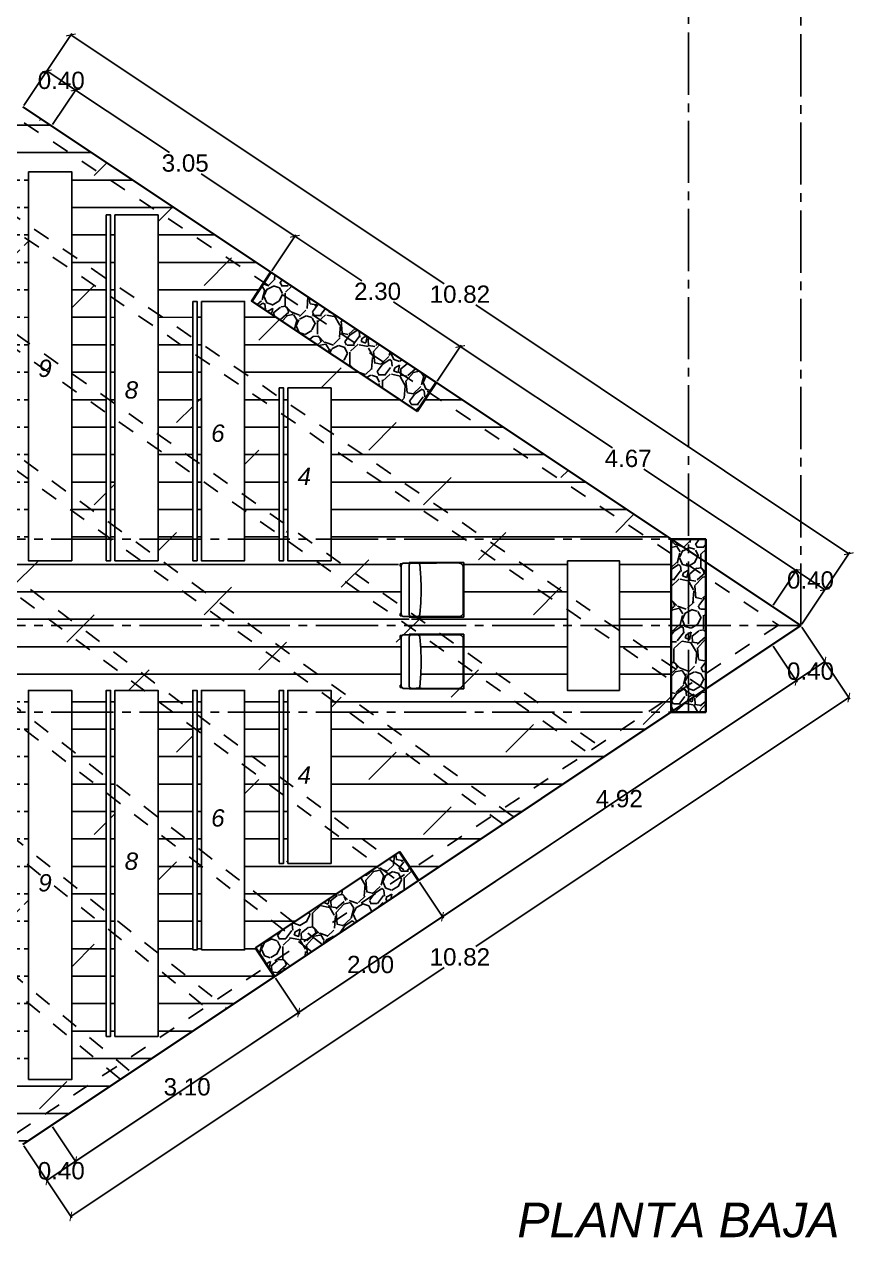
# Model space of a CAD drawing. Header units: millimetres. Extents: x 525387 to 527545, y 2235066 to 2235448.
# Drawn here: x 525728.57 to 525738.16, y 2235115.22 to 2235129.26 of the extents above; entities that cross this region are included whole.
import ezdxf

# ---------------------------------------------------------------- set-up
doc = ezdxf.new("R2010")
doc.units = ezdxf.units.MM
doc.linetypes.add('ACAD_ISO04W100', pattern=[30, 24, -3, 0, -3])
doc.linetypes.add('JIS_02_1.0', pattern=[2, 1, -1])
for name, color, linetype in [('auxiliar', 6, 'Continuous'), ('COTAS', 2, 'Continuous'), ('EJES', 1, 'Continuous'), ('muebles', 2, 'Continuous'), ('pie de plano', 7, 'Continuous'), ('PISOS', 7, 'Continuous')]:
    doc.layers.add(name, color=color, linetype=linetype)
doc.layers.add('muro', color=5, linetype='Continuous', lineweight=35)
doc.styles.add('ARIAL', font='ariali.ttf')
doc.styles.get("Standard").update_dxf_attribs({"font": 'arial.ttf'})
doc.dimstyles.new('ISO-25', dxfattribs={"dimtxt": 0.04, "dimasz": 0.02, "dimexe": 0.02, "dimexo": 0.02, "dimgap": 0.02, "dimtad": 0, "dimtih": 1, "dimtoh": 1, "dimzin": 1, "dimdsep": 46, "dimtxsty": 'Standard', "dimcen": 0.02, "dimazin": 0, "dimtfac": 1, "dimtmove": 0, "dimatfit": 3, "dimfxl": 1, "dimarcsym": 0})
pattern_1 = [(275.5327875, (374.848963, -106.241147), (0.627357439933, -6.0848749077168), [0.068344288, -6.76609672791]), (232.489741, (374.855552, -106.309173), (3.74217211171566, 4.83894904770595), [0.117280944, -11.6108097787]), (180.0304471, (374.78414, -106.402206), (7.55191396506246, -0.027193092701), [0.082696304, -8.18694455882]), (314.793689, (374.744007, -106.63409), (-7.15006420507568, 7.2360379948762), [0.106800904, -10.57328748515]), (340.35365418, (374.819254, -106.70988), (-6.2112252961209, 2.2435454799991), [0.10472674, -10.36796154907]), (44.793689, (374.917884, -106.74509), (-7.2360379948762, -7.15006420507568), [0.106800904, -10.57328748515]), (85.21424047, (374.993675, -106.669844), (-0.71333122817366, -8.30122729232891), [0.141238732, -13.98262306285]), (119.77532837, (375.005459, -106.529097), (-5.84096313304669, 10.17011610938574), [0.133343904, -13.20105132038]), (168.94956562, (374.93924, -106.413358), (-7.61508915936497, 1.46264455522276), [0.1071626, -10.60910913974]), (222.7563583, (374.834064, -106.392817), (4.1484163959916, 3.7781542326201), [0.122342656, -5.99478739]), (269.9174378, (374.744235, -106.475874), (0.00439450178039, -8.26963969519556), [0.158215584, -15.66335450244]), (186.33407483, (375.08739, -106.26661), (-4.6494234474248, -0.5641822458481), [0.054000908, -5.34611316487]), (218.9892344, (375.03372, -106.272567), (5.2092111913373, 4.184398494892), [0.102736396, -10.17092779941]), (272.52, (374.95387, -106.3372), (0.37465666362, -0.343069066526), [0.071841868, -0.64657862169]), (250.71859051, (374.88489, -106.322264), (0.9660320055696, 2.5594214510715), [0.038688264, -3.83012447378]), (339.32140949, (374.87212, -106.35878), (-1.467039057425, 0.654550535856), [0.054713124, -2.680950598]), (78.48375653, (374.92331, -106.3781), (0.279893872407, 1.8101081238946), [0.088863932, -2.87325963058]), (209.08505118, (374.94105, -106.29103), (1.060794796648, 0.406244260766), [0.064257428, -1.54217962337]), (63.909540334, (374.673138, -106.576083), (2.30672067440093, 4.77577383575602), [0.0900176, -8.91176533451]), (117.86617594, (374.712727, -106.495238), (2.7489470335214, -5.27238638634466), [0.075519788, -7.47644313564]), (340.71859051, (374.866116, -106.222415), (-2.5594214510734, 0.9660320055703), [0.07737602, -3.79143671778]), (31.13045967, (374.939152, -106.247965), (-4.55466065591842, -2.71735943692163), [0.0900176, -8.91176533451]), (26.96395478, (374.905425, -106.788786), (-2.4646586598633, -1.1871451850388), [0.08680704, -4.25354686262]), (342.2951406, (374.982795, -106.749425), (-5.8365686334529, 1.90047641053246), [0.072734424, -7.20071867614]), (114.32140949, (375.244203, -106.56174), (-1.1871451851936, 2.4646586597888), [0.07737602, -3.79143671778]), (64.87402464, (375.212336, -106.491228), (-2.96127120995616, -6.24281289332642), [0.085156548, -8.43047519604]), (116.96395478, (375.0761, -106.74532), (1.1871451850216, -2.4646586598716), [0.04340352, -4.29695038262]), (148.829932474, (375.22362, -106.58422), (-1.8416957209974, 0.997619602484), [0.02590292, -2.5643989929]), (213.483756532, (375.20146, -106.57081), (1.403863863194, 0.780900924328), [0.10472674, -1.98981091781]), (233.52900596, (375.11411, -106.628587), (3.0560340014226, 4.0896357028647), [0.0970534, -9.60827297267]), (351.21006753, (374.95703, -106.40898), (-1.092382393783, 0.311481469357), [0.073264776, -1.75835527194]), (40.67722659, (375.02943, -106.420175), (6.58148745787151, 5.68302514879875), [0.127911352, -12.66320181301]), (108.4653959, (375.126437, -106.336803), (1.2503203791624, -3.9001101201699), [0.052301648, -5.17787846362]), (137.52, (375.10987, -106.2872), (-0.71772573014, -0.03158759709), [0.03048, -0.47752]), (167.77643716, (375.096008, -106.62579), (3.9948729113644, -0.90285681148575), [0.070573392, -6.98678815464]), (95.5327875, (375.027034, -106.610846), (-0.6273574399117, 6.08487490771884), [0.136688576, -6.69775243991]), (47.52, (375.01386, -106.4748), (-0.03158759709, 0.71772573014), [0.13208, -0.37592]), (12.8248465, (375.103053, -106.377383), (6.05328730985253, 1.3450831737769), [0.080321912, -7.95186334483]), (301.5746041, (375.18137, -106.359554), (1.155557587977, -1.7469329296997), [0.073965816, -3.62433000775]), (255.16597536, (375.2201, -106.42257), (-2.7717456285411, -10.5491672738024), [0.12042902, -11.92249288459]), (222.94607874, (375.189268, -106.538986), (-4.83455452844896, -4.5274675605078), [0.127405892, -12.61316929125])]

# ---------------------------------------------------------------- blocks, each defined once
blk = doc.blocks.new('sillon')
at = {"layer": 'muebles'}
for p, q in [((527503.126, 2235440.61), (527503.126, 2235441.24)), ((527503.131, 2235440.61), (527503.126, 2235440.61)), ((527503.131, 2235440.547), (527503.131, 2235440.61)), ((527503.756, 2235440.61), (527503.751, 2235440.61)), ((527503.751, 2235440.61), (527503.751, 2235440.547)), ((527503.131, 2235440.546), (527503.131, 2235440.547)), ((527503.131, 2235440.541), (527503.131, 2235440.546)), ((527503.141, 2235440.525), (527503.131, 2235440.541)), ((527503.141, 2235440.505), (527503.141, 2235440.525)), ((527503.166, 2235440.505), (527503.141, 2235440.505)), ((527503.715, 2235440.517), (527503.166, 2235440.517)), ((527503.166, 2235440.517), (527503.166, 2235440.505)), ((527503.715, 2235440.505), (527503.715, 2235440.517)), ((527503.741, 2235440.505), (527503.715, 2235440.505)), ((527503.75, 2235440.541), (527503.741, 2235440.525)), ((527503.741, 2235440.525), (527503.741, 2235440.505)), ((527503.751, 2235440.546), (527503.75, 2235440.541)), ((527503.751, 2235440.547), (527503.751, 2235440.546))]:
    blk.add_line(p, q, dxfattribs=at)
for points in [[(527503.176, 2235441.235), (527503.176, 2235441.24), (527503.126, 2235441.24), (527503.126, 2235440.61), (527503.131, 2235440.61)], [(527503.706, 2235441.235), (527503.706, 2235441.24), (527503.176, 2235441.24), (527503.176, 2235441.235)], [(527503.751, 2235440.61), (527503.756, 2235440.61), (527503.756, 2235441.24), (527503.706, 2235441.24), (527503.706, 2235441.235)], [(527503.141, 2235440.525), (527503.141, 2235440.505), (527503.166, 2235440.505), (527503.166, 2235440.517)], [(527503.715, 2235440.517), (527503.715, 2235440.505), (527503.741, 2235440.505), (527503.741, 2235440.525)]]:
    blk.add_lwpolyline(points, dxfattribs=at)
for points, knots in [([(527503.751, 2235440.665), (527503.751, 2235440.666), (527503.751, 2235441.185), (527503.751, 2235441.186), (527503.751, 2235441.189), (527503.75, 2235441.192), (527503.75, 2235441.195), (527503.748, 2235441.204), (527503.743, 2235441.213), (527503.737, 2235441.219), (527503.73, 2235441.226), (527503.721, 2235441.231), (527503.712, 2235441.234), (527503.709, 2235441.234), (527503.706, 2235441.235), (527503.703, 2235441.235), (527503.702, 2235441.235), (527503.183, 2235441.235), (527503.181, 2235441.235), (527503.167, 2235441.235), (527503.154, 2235441.229), (527503.144, 2235441.219), (527503.138, 2235441.213), (527503.134, 2235441.204), (527503.132, 2235441.195), (527503.131, 2235441.192), (527503.131, 2235441.189), (527503.131, 2235441.186), (527503.129, 2235441.185), (527503.132, 2235440.667), (527503.131, 2235440.665)], [0, 0, 0, 0, 1, 1, 1, 2, 2, 2, 3, 3, 3, 4, 4, 4, 5, 5, 5, 6, 6, 6, 7, 7, 7, 8, 8, 8, 9, 9, 9, 10, 10, 10, 10]), ([(527503.751, 2235440.702), (527503.751, 2235440.707), (527503.749, 2235440.713), (527503.746, 2235440.717), (527503.744, 2235440.722), (527503.74, 2235440.726), (527503.735, 2235440.728), (527503.732, 2235440.73), (527503.728, 2235440.731), (527503.724, 2235440.732), (527503.606, 2235440.744), (527503.484, 2235440.749), (527503.366, 2235440.746), (527503.335, 2235440.745), (527503.293, 2235440.743), (527503.262, 2235440.741), (527503.231, 2235440.739), (527503.188, 2235440.735), (527503.157, 2235440.732), (527503.156, 2235440.732), (527503.154, 2235440.731), (527503.153, 2235440.731), (527503.147, 2235440.729), (527503.142, 2235440.726), (527503.138, 2235440.722), (527503.135, 2235440.718), (527503.132, 2235440.713), (527503.131, 2235440.708), (527503.131, 2235440.706), (527503.131, 2235440.704), (527503.131, 2235440.702), (527503.131, 2235440.702), (527503.131, 2235440.702), (527503.131, 2235440.702), (527503.131, 2235440.702), (527503.131, 2235440.637), (527503.131, 2235440.637), (527503.131, 2235440.636), (527503.131, 2235440.636), (527503.131, 2235440.635), (527503.131, 2235440.632), (527503.132, 2235440.629), (527503.133, 2235440.626), (527503.136, 2235440.619), (527503.141, 2235440.613), (527503.148, 2235440.61), (527503.15, 2235440.609), (527503.153, 2235440.608), (527503.156, 2235440.607), (527503.157, 2235440.607), (527503.158, 2235440.607), (527503.16, 2235440.607), (527503.161, 2235440.607), (527503.72, 2235440.607), (527503.721, 2235440.607), (527503.724, 2235440.607), (527503.726, 2235440.607), (527503.728, 2235440.608), (527503.738, 2235440.61), (527503.746, 2235440.617), (527503.749, 2235440.627), (527503.75, 2235440.629), (527503.75, 2235440.632), (527503.751, 2235440.635), (527503.751, 2235440.635), (527503.751, 2235440.636), (527503.751, 2235440.637), (527503.751, 2235440.637), (527503.751, 2235440.702), (527503.751, 2235440.702), (527503.751, 2235440.702), (527503.751, 2235440.702), (527503.751, 2235440.702)], [0, 0, 0, 0, 1, 1, 1, 2, 2, 2, 3, 3, 3, 4, 4, 4, 5, 5, 5, 6, 6, 6, 7, 7, 7, 8, 8, 8, 9, 9, 9, 10, 10, 10, 11, 11, 11, 12, 12, 12, 13, 13, 13, 14, 14, 14, 15, 15, 15, 16, 16, 16, 17, 17, 17, 18, 18, 18, 19, 19, 19, 20, 20, 20, 21, 21, 21, 22, 22, 22, 23, 23, 23, 24, 24, 24, 24]), ([(527503.131, 2235440.637), (527503.131, 2235440.636), (527503.131, 2235440.547), (527503.131, 2235440.547), (527503.131, 2235440.546), (527503.131, 2235440.546), (527503.131, 2235440.545), (527503.131, 2235440.544), (527503.131, 2235440.542), (527503.131, 2235440.541), (527503.133, 2235440.535), (527503.136, 2235440.529), (527503.141, 2235440.525), (527503.146, 2235440.52), (527503.153, 2235440.517), (527503.161, 2235440.517), (527503.161, 2235440.517), (527503.721, 2235440.517), (527503.721, 2235440.517), (527503.722, 2235440.517), (527503.723, 2235440.518), (527503.724, 2235440.518), (527503.726, 2235440.518), (527503.728, 2235440.518), (527503.73, 2235440.519), (527503.734, 2235440.52), (527503.737, 2235440.522), (527503.74, 2235440.525), (527503.745, 2235440.529), (527503.748, 2235440.534), (527503.75, 2235440.54), (527503.75, 2235440.542), (527503.75, 2235440.543), (527503.751, 2235440.545), (527503.751, 2235440.546), (527503.751, 2235440.546), (527503.751, 2235440.547), (527503.751, 2235440.547), (527503.751, 2235440.636), (527503.751, 2235440.637)], [0, 0, 0, 0, 1, 1, 1, 2, 2, 2, 3, 3, 3, 4, 4, 4, 5, 5, 5, 6, 6, 6, 7, 7, 7, 8, 8, 8, 9, 9, 9, 10, 10, 10, 11, 11, 11, 12, 12, 12, 13, 13, 13, 13])]:
    blk.add_open_spline(points, degree=3, knots=knots, dxfattribs=at)
blk = doc.blocks.new('_ArchTick')
at = {"color": 0, "linetype": 'ByBlock', "lineweight": 0, "const_width": 0.15}
blk.add_lwpolyline([(-0.5, -0.5), (0.5, 0.5)], dxfattribs=at)
blk = doc.blocks.new('*D296')
at = {"layer": 'COTAS', "color": 0, "linetype": 'Continuous', "lineweight": -2, "transparency": 16777216}
for p, q in [((525731.474, 2235118.225), (525731.752, 2235117.809)), ((525731.741, 2235117.826), (525730.634, 2235117.088)), ((525729.161, 2235116.107), (525730.268, 2235116.844)), ((525728.895, 2235116.506), (525729.172, 2235116.09))]:
    blk.add_line(p, q, dxfattribs=at)
at = {"layer": 'Defpoints', "color": 0, "linetype": 'Continuous', "transparency": 16777216}
for p in [(525731.463, 2235118.242), (525731.741, 2235117.826), (525728.884, 2235116.523)]:
    blk.add_point(p, dxfattribs=at)
at = {"layer": 'COTAS', "color": 0, "linetype": 'Continuous', "lineweight": -2, "transparency": 16777216, "xscale": 0.08, "yscale": 0.08, "zscale": 0.08}
for p, rotation in [((525731.741, 2235117.826), 33.69006752597979), ((525729.161, 2235116.107), 213.6900675259798)]:
    blk.add_blockref('_ArchTick', p, dxfattribs=dict(at, rotation=rotation))
at = {"layer": 'COTAS', "color": 0, "linetype": 'Continuous', "lineweight": -3, "transparency": 16777216, "insert": (525730.451, 2235116.966), "char_height": 0.2, "attachment_point": 5}
blk.add_mtext('3.10', dxfattribs=at)
blk = doc.blocks.new('*D297')
at = {"layer": 'COTAS', "color": 0, "linetype": 'Continuous', "lineweight": -2, "transparency": 16777216}
for p, q in [((525733.139, 2235119.335), (525733.416, 2235118.919)), ((525733.405, 2235118.935), (525732.756, 2235118.503)), ((525731.474, 2235118.225), (525731.752, 2235117.809)), ((525731.741, 2235117.826), (525732.39, 2235118.259))]:
    blk.add_line(p, q, dxfattribs=at)
at = {"layer": 'Defpoints', "color": 0, "linetype": 'Continuous', "transparency": 16777216}
for p in [(525733.127, 2235119.352), (525733.405, 2235118.935), (525731.463, 2235118.242)]:
    blk.add_point(p, dxfattribs=at)
at = {"layer": 'COTAS', "color": 0, "linetype": 'Continuous', "lineweight": -2, "transparency": 16777216, "xscale": 0.08, "yscale": 0.08, "zscale": 0.08}
for p, rotation in [((525733.405, 2235118.935), 33.69006752597979), ((525731.741, 2235117.826), 213.6900675259798)]:
    blk.add_blockref('_ArchTick', p, dxfattribs=dict(at, rotation=rotation))
at = {"layer": 'COTAS', "color": 0, "linetype": 'Continuous', "lineweight": -3, "transparency": 16777216, "insert": (525732.573, 2235118.381), "char_height": 0.2, "attachment_point": 5}
blk.add_mtext('2.00', dxfattribs=at)
blk = doc.blocks.new('*D298')
at = {"layer": 'COTAS', "color": 0, "linetype": 'Continuous', "lineweight": -2, "transparency": 16777216}
for p, q in [((525737.229, 2235122.062), (525737.507, 2235121.646)), ((525737.496, 2235121.663), (525735.633, 2235120.421)), ((525733.405, 2235118.935), (525735.267, 2235120.177)), ((525733.139, 2235119.335), (525733.416, 2235118.919))]:
    blk.add_line(p, q, dxfattribs=at)
at = {"layer": 'Defpoints', "color": 0, "linetype": 'Continuous', "transparency": 16777216}
for p in [(525737.218, 2235122.079), (525737.496, 2235121.663), (525733.127, 2235119.352)]:
    blk.add_point(p, dxfattribs=at)
at = {"layer": 'COTAS', "color": 0, "linetype": 'Continuous', "lineweight": -2, "transparency": 16777216, "xscale": 0.08, "yscale": 0.08, "zscale": 0.08}
for p, rotation in [((525737.496, 2235121.663), 33.69006752823736), ((525733.405, 2235118.935), 213.6900675282373)]:
    blk.add_blockref('_ArchTick', p, dxfattribs=dict(at, rotation=rotation))
at = {"layer": 'COTAS', "color": 0, "linetype": 'Continuous', "lineweight": -3, "transparency": 16777216, "insert": (525735.45, 2235120.299), "char_height": 0.2, "attachment_point": 5}
blk.add_mtext('4.92', dxfattribs=at)
blk = doc.blocks.new('*D299')
at = {"layer": 'COTAS', "color": 0, "linetype": 'Continuous', "lineweight": -2, "transparency": 16777216}
for p, q in [((525737.84, 2235121.868), (525738.117, 2235121.452)), ((525738.106, 2235121.469), (525733.789, 2235118.591)), ((525729.106, 2235115.469), (525733.423, 2235118.346)), ((525728.84, 2235115.868), (525729.117, 2235115.452))]:
    blk.add_line(p, q, dxfattribs=at)
at = {"layer": 'Defpoints', "color": 0, "linetype": 'Continuous', "transparency": 16777216}
for p in [(525737.829, 2235121.885), (525738.106, 2235121.469), (525728.829, 2235115.885)]:
    blk.add_point(p, dxfattribs=at)
at = {"layer": 'COTAS', "color": 0, "linetype": 'Continuous', "lineweight": -2, "transparency": 16777216, "xscale": 0.08, "yscale": 0.08, "zscale": 0.08}
for p, rotation in [((525738.106, 2235121.469), 33.69006752324334), ((525729.106, 2235115.469), 213.6900675232434)]:
    blk.add_blockref('_ArchTick', p, dxfattribs=dict(at, rotation=rotation))
at = {"layer": 'COTAS', "color": 0, "linetype": 'Continuous', "lineweight": -3, "transparency": 16777216, "insert": (525733.606, 2235118.469), "char_height": 0.2, "attachment_point": 5}
blk.add_mtext('10.82', dxfattribs=at)
blk = doc.blocks.new('*D300')
at = {"layer": 'COTAS', "color": 0, "linetype": 'Continuous', "lineweight": -2, "transparency": 16777216}
for p, q in [((525737.562, 2235122.284), (525737.84, 2235121.868)), ((525737.229, 2235122.062), (525737.507, 2235121.646)), ((525737.496, 2235121.663), (525737.829, 2235121.885))]:
    blk.add_line(p, q, dxfattribs=at)
at = {"layer": 'Defpoints', "color": 0, "linetype": 'Continuous', "transparency": 16777216}
for p in [(525737.551, 2235122.301), (525737.218, 2235122.079), (525737.829, 2235121.885)]:
    blk.add_point(p, dxfattribs=at)
at = {"layer": 'COTAS', "color": 0, "linetype": 'Continuous', "lineweight": -2, "transparency": 16777216, "xscale": 0.08, "yscale": 0.08, "zscale": 0.08}
for p, rotation in [((525737.829, 2235121.885), 33.69006749823047), ((525737.496, 2235121.663), 213.6900674982304)]:
    blk.add_blockref('_ArchTick', p, dxfattribs=dict(at, rotation=rotation))
at = {"layer": 'COTAS', "color": 0, "linetype": 'Continuous', "lineweight": -3, "transparency": 16777216, "insert": (525737.662, 2235121.774), "char_height": 0.2, "attachment_point": 5}
blk.add_mtext('0.40', dxfattribs=at)
blk = doc.blocks.new('*D301')
at = {"layer": 'COTAS', "color": 0, "linetype": 'Continuous', "lineweight": -2, "transparency": 16777216}
for p, q in [((525728.895, 2235116.506), (525729.172, 2235116.09)), ((525728.562, 2235116.284), (525728.84, 2235115.868)), ((525729.161, 2235116.107), (525728.829, 2235115.885))]:
    blk.add_line(p, q, dxfattribs=at)
at = {"layer": 'Defpoints', "color": 0, "linetype": 'Continuous', "transparency": 16777216}
for p in [(525728.884, 2235116.523), (525728.551, 2235116.301), (525728.829, 2235115.885)]:
    blk.add_point(p, dxfattribs=at)
at = {"layer": 'COTAS', "color": 0, "linetype": 'Continuous', "lineweight": -2, "transparency": 16777216, "xscale": 0.08, "yscale": 0.08, "zscale": 0.08}
for p, rotation in [((525729.161, 2235116.107), 33.69006751672998), ((525728.829, 2235115.885), 213.69006751673)]:
    blk.add_blockref('_ArchTick', p, dxfattribs=dict(at, rotation=rotation))
at = {"layer": 'COTAS', "color": 0, "linetype": 'Continuous', "lineweight": -3, "transparency": 16777216, "insert": (525728.995, 2235115.996), "char_height": 0.2, "attachment_point": 5}
blk.add_mtext('0.40', dxfattribs=at)
blk = doc.blocks.new('*D305')
at = {"layer": 'COTAS', "color": 0, "linetype": 'Continuous', "lineweight": -2, "transparency": 16777216}
for p, q in [((525737.229, 2235122.539), (525737.507, 2235122.955)), ((525737.496, 2235122.939), (525737.829, 2235122.717)), ((525737.562, 2235122.317), (525737.84, 2235122.733))]:
    blk.add_line(p, q, dxfattribs=at)
at = {"layer": 'Defpoints', "color": 0, "linetype": 'Continuous', "transparency": 16777216}
for p in [(525737.829, 2235122.717), (525737.218, 2235122.523), (525737.551, 2235122.301)]:
    blk.add_point(p, dxfattribs=at)
at = {"layer": 'COTAS', "color": 0, "linetype": 'Continuous', "lineweight": -2, "transparency": 16777216, "xscale": 0.08, "yscale": 0.08, "zscale": 0.08}
for p, rotation in [((525737.496, 2235122.939), 146.3099324925198), ((525737.829, 2235122.717), 326.3099324925197)]:
    blk.add_blockref('_ArchTick', p, dxfattribs=dict(at, rotation=rotation))
at = {"layer": 'COTAS', "color": 0, "linetype": 'Continuous', "lineweight": -3, "transparency": 16777216, "insert": (525737.662, 2235122.828), "char_height": 0.2, "attachment_point": 5}
blk.add_mtext('0.40', dxfattribs=at)
blk = doc.blocks.new('*D306')
at = {"layer": 'COTAS', "color": 0, "linetype": 'Continuous', "lineweight": -2, "transparency": 16777216}
for p, q in [((525733.344, 2235125.129), (525733.622, 2235125.545)), ((525733.611, 2235125.529), (525735.37, 2235124.356)), ((525737.496, 2235122.939), (525735.736, 2235124.111)), ((525737.229, 2235122.539), (525737.507, 2235122.955))]:
    blk.add_line(p, q, dxfattribs=at)
at = {"layer": 'Defpoints', "color": 0, "linetype": 'Continuous', "transparency": 16777216}
for p in [(525733.611, 2235125.529), (525733.333, 2235125.113), (525737.218, 2235122.523)]:
    blk.add_point(p, dxfattribs=at)
at = {"layer": 'COTAS', "color": 0, "linetype": 'Continuous', "lineweight": -2, "transparency": 16777216, "xscale": 0.08, "yscale": 0.08, "zscale": 0.08}
for p, rotation in [((525733.611, 2235125.529), 146.3099324779824), ((525737.496, 2235122.939), 326.3099324779824)]:
    blk.add_blockref('_ArchTick', p, dxfattribs=dict(at, rotation=rotation))
at = {"layer": 'COTAS', "color": 0, "linetype": 'Continuous', "lineweight": -3, "transparency": 16777216, "insert": (525735.553, 2235124.234), "char_height": 0.2, "attachment_point": 5}
blk.add_mtext('4.67', dxfattribs=at)
blk = doc.blocks.new('*D307')
at = {"layer": 'COTAS', "color": 0, "linetype": 'Continuous', "lineweight": -2, "transparency": 16777216}
for p, q in [((525731.431, 2235126.405), (525731.708, 2235126.821)), ((525731.697, 2235126.804), (525732.471, 2235126.289)), ((525733.611, 2235125.529), (525732.837, 2235126.044)), ((525733.344, 2235125.129), (525733.622, 2235125.545))]:
    blk.add_line(p, q, dxfattribs=at)
at = {"layer": 'Defpoints', "color": 0, "linetype": 'Continuous', "transparency": 16777216}
for p in [(525731.697, 2235126.804), (525731.42, 2235126.388), (525733.333, 2235125.113)]:
    blk.add_point(p, dxfattribs=at)
at = {"layer": 'COTAS', "color": 0, "linetype": 'Continuous', "lineweight": -2, "transparency": 16777216, "xscale": 0.08, "yscale": 0.08, "zscale": 0.08}
for p, rotation in [((525731.697, 2235126.804), 146.3099324901068), ((525733.611, 2235125.529), 326.3099324901067)]:
    blk.add_blockref('_ArchTick', p, dxfattribs=dict(at, rotation=rotation))
at = {"layer": 'COTAS', "color": 0, "linetype": 'Continuous', "lineweight": -3, "transparency": 16777216, "insert": (525732.654, 2235126.166), "char_height": 0.2, "attachment_point": 5}
blk.add_mtext('2.30', dxfattribs=at)
blk = doc.blocks.new('*D308')
at = {"layer": 'COTAS', "color": 0, "linetype": 'Continuous', "lineweight": -2, "transparency": 16777216}
for p, q in [((525728.895, 2235128.095), (525729.172, 2235128.511)), ((525729.161, 2235128.495), (525730.246, 2235127.772)), ((525731.697, 2235126.804), (525730.612, 2235127.527)), ((525731.431, 2235126.405), (525731.708, 2235126.821))]:
    blk.add_line(p, q, dxfattribs=at)
at = {"layer": 'Defpoints', "color": 0, "linetype": 'Continuous', "transparency": 16777216}
for p in [(525729.161, 2235128.495), (525728.884, 2235128.079), (525731.42, 2235126.388)]:
    blk.add_point(p, dxfattribs=at)
at = {"layer": 'COTAS', "color": 0, "linetype": 'Continuous', "lineweight": -2, "transparency": 16777216, "xscale": 0.08, "yscale": 0.08, "zscale": 0.08}
for p, rotation in [((525729.161, 2235128.495), 146.3099324728061), ((525731.697, 2235126.804), 326.3099324728062)]:
    blk.add_blockref('_ArchTick', p, dxfattribs=dict(at, rotation=rotation))
at = {"layer": 'COTAS', "color": 0, "linetype": 'Continuous', "lineweight": -3, "transparency": 16777216, "insert": (525730.429, 2235127.65), "char_height": 0.2, "attachment_point": 5}
blk.add_mtext('3.05', dxfattribs=at)
blk = doc.blocks.new('*D309')
at = {"layer": 'COTAS', "color": 0, "linetype": 'Continuous', "lineweight": -2, "transparency": 16777216}
for p, q in [((525728.562, 2235128.317), (525728.84, 2235128.733)), ((525728.829, 2235128.717), (525729.161, 2235128.495)), ((525728.895, 2235128.095), (525729.172, 2235128.511))]:
    blk.add_line(p, q, dxfattribs=at)
at = {"layer": 'Defpoints', "color": 0, "linetype": 'Continuous', "transparency": 16777216}
for p in [(525729.161, 2235128.495), (525728.551, 2235128.301), (525728.884, 2235128.079)]:
    blk.add_point(p, dxfattribs=at)
at = {"layer": 'COTAS', "color": 0, "linetype": 'Continuous', "lineweight": -2, "transparency": 16777216, "xscale": 0.08, "yscale": 0.08, "zscale": 0.08}
for p, rotation in [((525728.829, 2235128.717), 146.30993248327), ((525729.161, 2235128.495), 326.30993248327)]:
    blk.add_blockref('_ArchTick', p, dxfattribs=dict(at, rotation=rotation))
at = {"layer": 'COTAS', "color": 0, "linetype": 'Continuous', "lineweight": -3, "transparency": 16777216, "insert": (525728.995, 2235128.606), "char_height": 0.2, "attachment_point": 5}
blk.add_mtext('0.40', dxfattribs=at)
blk = doc.blocks.new('*D310')
at = {"layer": 'COTAS', "color": 0, "linetype": 'Continuous', "lineweight": -2, "transparency": 16777216}
for p, q in [((525728.84, 2235128.733), (525729.117, 2235129.149)), ((525729.106, 2235129.133), (525733.423, 2235126.255)), ((525738.106, 2235123.133), (525733.789, 2235126.011)), ((525737.84, 2235122.733), (525738.117, 2235123.149))]:
    blk.add_line(p, q, dxfattribs=at)
at = {"layer": 'Defpoints', "color": 0, "linetype": 'Continuous', "transparency": 16777216}
for p in [(525728.829, 2235128.717), (525738.106, 2235123.133), (525737.829, 2235122.717)]:
    blk.add_point(p, dxfattribs=at)
at = {"layer": 'COTAS', "color": 0, "linetype": 'Continuous', "lineweight": -2, "transparency": 16777216, "xscale": 0.08, "yscale": 0.08, "zscale": 0.08}
for p, rotation in [((525729.106, 2235129.133), 146.3099325102782), ((525738.106, 2235123.133), 326.3099325102782)]:
    blk.add_blockref('_ArchTick', p, dxfattribs=dict(at, rotation=rotation))
at = {"layer": 'COTAS', "color": 0, "linetype": 'Continuous', "lineweight": -3, "transparency": 16777216, "insert": (525733.606, 2235126.133), "char_height": 0.2, "attachment_point": 5}
blk.add_mtext('10.82', dxfattribs=at)

msp = doc.modelspace()

# ---------------------------------------------------------------- hatches: boundary and pattern name
at = {"layer": 'muro', "linetype": 'Continuous', "lineweight": -3}
h = msp.add_hatch(dxfattribs=at)
h.set_pattern_fill('GRAVEL', color=41, scale=0.02, angle=47.52)
h.set_pattern_definition(pattern_1)
h.paths.add_polyline_path([(525731.42, 2235126.388), (525733.333, 2235125.113), (525733.112, 2235124.78), (525731.198, 2235126.055)])
h = msp.add_hatch(dxfattribs=at)
h.set_pattern_fill('GRAVEL', color=41, scale=0.02, angle=47.52)
h.set_pattern_definition(pattern_1)
h.paths.add_polyline_path([(525736.051, 2235123.301), (525736.451, 2235123.301), (525736.451, 2235121.301), (525736.051, 2235121.301)])
h = msp.add_hatch(dxfattribs=at)
h.set_pattern_fill('GRAVEL', color=41, scale=0.02, angle=47.52)
h.set_pattern_definition(pattern_1)
h.paths.add_polyline_path([(525731.241, 2235118.575), (525732.906, 2235119.684), (525733.127, 2235119.352), (525731.463, 2235118.242)])
at = {"layer": 'PISOS', "linetype": 'Continuous'}
h = msp.add_hatch(dxfattribs=at)
h.set_pattern_fill('DOLMIT', color=30, scale=0.05)
h.set_pattern_definition([(0, (5.62637, -2.3786), (0, 0.3175), []), (45, (5.6264, -2.3786), (-0.63499956718, 0.63499956718), [0.44901280605, -0.8980256121])])
h.paths.add_polyline_path([(525732.906, 2235119.684), (525733.127, 2235119.352), (525736.051, 2235121.301), (525736.051, 2235123.301), (525733.333, 2235125.113), (525733.112, 2235124.78), (525731.198, 2235126.055), (525731.42, 2235126.388), (525728.551, 2235128.301), (525725.646, 2235125.811), (525725.907, 2235125.507), (525724.388, 2235124.206), (525724.128, 2235124.509), (525723.566, 2235124.028), (525723.566, 2235123.051), (525723.516, 2235123.051), (525723.516, 2235123.985), (525721.551, 2235122.301), (525723.516, 2235120.616), (525723.516, 2235121.551), (525723.566, 2235121.551), (525723.566, 2235120.573), (525724.209, 2235120.023), (525724.469, 2235120.327), (525726.215, 2235118.83), (525725.955, 2235118.526), (525728.551, 2235116.301), (525731.463, 2235118.242), (525731.241, 2235118.575)])
h.paths.add_polyline_path([(525730.516, 2235121.551), (525730.566, 2235121.551), (525730.566, 2235118.551), (525730.516, 2235118.551)], flags=16)
h.paths.add_polyline_path([(525730.616, 2235121.551), (525731.116, 2235121.551), (525731.116, 2235118.551), (525730.616, 2235118.551)], flags=16)
h.paths.add_polyline_path([(525730.116, 2235121.551), (525730.116, 2235117.551), (525729.616, 2235117.551), (525729.616, 2235121.551)], flags=16)
h.paths.add_polyline_path([(525730.516, 2235123.051), (525730.516, 2235126.051), (525730.566, 2235126.051), (525730.566, 2235123.051)], flags=16)
h.paths.add_polyline_path([(525730.616, 2235123.051), (525730.616, 2235126.051), (525731.116, 2235126.051), (525731.116, 2235123.051)], flags=16)
h.paths.add_polyline_path([(525730.116, 2235123.051), (525729.616, 2235123.051), (525729.616, 2235127.051), (525730.116, 2235127.051)], flags=16)
h.paths.add_polyline_path([(525729.566, 2235121.551), (525729.566, 2235117.551), (525729.516, 2235117.551), (525729.516, 2235121.551)], flags=16)
h.paths.add_polyline_path([(525731.516, 2235121.551), (525731.566, 2235121.551), (525731.566, 2235119.551), (525731.516, 2235119.551)], flags=16)
h.paths.add_polyline_path([(525729.566, 2235123.051), (525729.516, 2235123.051), (525729.516, 2235127.051), (525729.566, 2235127.051)], flags=16)
h.paths.add_polyline_path([(525731.616, 2235121.551), (525732.116, 2235121.551), (525732.116, 2235119.551), (525731.616, 2235119.551)], flags=16)
h.paths.add_polyline_path([(525731.516, 2235123.051), (525731.516, 2235125.051), (525731.566, 2235125.051), (525731.566, 2235123.051)], flags=16)
h.paths.add_polyline_path([(525731.616, 2235123.051), (525731.616, 2235125.051), (525732.116, 2235125.051), (525732.116, 2235123.051)], flags=16)
h.paths.add_polyline_path([(525729.116, 2235121.551), (525729.116, 2235117.051), (525728.616, 2235117.051), (525728.616, 2235121.551)], flags=16)
h.paths.add_polyline_path([(525729.116, 2235123.051), (525728.616, 2235123.051), (525728.616, 2235127.551), (525729.116, 2235127.551)], flags=16)
h.paths.add_polyline_path([(525728.566, 2235121.551), (525728.566, 2235117.051), (525728.516, 2235117.051), (525728.516, 2235121.551)], flags=16)
h.paths.add_polyline_path([(525728.566, 2235123.051), (525728.516, 2235123.051), (525728.516, 2235127.551), (525728.566, 2235127.551)], flags=16)
h.paths.add_polyline_path([(525728.116, 2235121.551), (525728.116, 2235117.551), (525727.616, 2235117.551), (525727.616, 2235121.551)], flags=16)
edge = h.paths.add_edge_path(flags=16)
edge.add_line((525732.929, 2235122.16), (525732.916, 2235122.16))
edge.add_line((525732.916, 2235122.16), (525732.929, 2235122.16))
edge.add_spline(control_points=[(525732.929, 2235121.611), (525732.929, 2235121.665), (525732.929, 2235122.105), (525732.929, 2235122.16)], knot_values=[5.057852, 5.057852, 5.057852, 5.057852, 5.940469, 5.940469, 5.940469, 5.940469], degree=3, periodic=0)
edge = h.paths.add_edge_path(flags=16)
edge.add_line((525732.929, 2235121.586), (525733.135, 2235121.586))
edge.add_spline(control_points=[(525733.133, 2235121.583), (525733.137, 2235121.587), (525733.141, 2235121.592), (525733.142, 2235121.598)], knot_values=[7, 7, 7, 7, 8, 8, 8, 8], degree=3, periodic=0)
edge.add_spline(control_points=[(525733.142, 2235121.598), (525733.143, 2235121.599), (525733.143, 2235121.601), (525733.143, 2235121.603)], knot_values=[6, 6, 6, 6, 7, 7, 7, 7], degree=3, periodic=0)
edge.add_spline(control_points=[(525733.143, 2235121.603), (525733.146, 2235121.633), (525733.15, 2235121.676), (525733.152, 2235121.707)], knot_values=[5, 5, 5, 5, 6, 6, 6, 6], degree=3, periodic=0)
edge.add_spline(control_points=[(525733.152, 2235121.707), (525733.154, 2235121.738), (525733.156, 2235121.78), (525733.157, 2235121.811)], knot_values=[4, 4, 4, 4, 5, 5, 5, 5], degree=3, periodic=0)
edge.add_spline(control_points=[(525733.157, 2235121.811), (525733.16, 2235121.929), (525733.156, 2235122.051), (525733.143, 2235122.169)], knot_values=[3, 3, 3, 3, 4, 4, 4, 4], degree=3, periodic=0)
edge.add_spline(control_points=[(525733.143, 2235122.169), (525733.143, 2235122.173), (525733.141, 2235122.177), (525733.139, 2235122.18)], knot_values=[2, 2, 2, 2, 3, 3, 3, 3], degree=3, periodic=0)
edge.add_spline(control_points=[(525733.139, 2235122.18), (525733.137, 2235122.185), (525733.133, 2235122.189), (525733.129, 2235122.191)], knot_values=[1, 1, 1, 1, 2, 2, 2, 2], degree=3, periodic=0)
edge.add_spline(control_points=[(525733.129, 2235122.191), (525733.124, 2235122.194), (525733.119, 2235122.196), (525733.114, 2235122.196)], knot_values=[0.039191, 0.039191, 0.039191, 0.039191, 1, 1, 1, 1], degree=3, periodic=0)
edge.add_spline(control_points=[(525733.114, 2235122.196), (525733.091, 2235122.196), (525733.076, 2235122.196), (525733.076, 2235122.196)], knot_values=[0, 0, 0, 0, 0.163415, 0.163415, 0.163415, 0.163415], degree=3, periodic=0)
edge.add_line((525732.959, 2235122.196), (525732.958, 2235122.196))
edge.add_line((525732.958, 2235122.196), (525732.952, 2235122.195))
edge.add_line((525732.952, 2235122.195), (525732.929, 2235122.181))
edge.add_line((525732.929, 2235122.181), (525732.929, 2235121.586))
edge = h.paths.add_edge_path(flags=16)
edge.add_line((525732.916, 2235122.416), (525732.916, 2235122.441))
edge.add_line((525732.916, 2235122.441), (525732.929, 2235122.99))
edge.add_spline(control_points=[(525732.929, 2235122.441), (525732.929, 2235122.496), (525732.929, 2235122.936), (525732.929, 2235122.99)], knot_values=[5.057852, 5.057852, 5.057852, 5.057852, 5.940469, 5.940469, 5.940469, 5.940469], degree=3, periodic=0)
edge.add_line((525732.929, 2235122.99), (525732.916, 2235122.99))
edge.add_line((525732.916, 2235122.99), (525732.881, 2235123.026))
edge.add_spline(control_points=[(525732.959, 2235123.026), (525732.959, 2235123.026), (525732.995, 2235123.026), (525733.021, 2235123.026)], knot_values=[0.363618, 0.363618, 0.363618, 0.363618, 1, 1, 1, 1], degree=3, periodic=0)
edge.add_line((525733.021, 2235123.026), (525733.021, 2235123.031))
edge.add_line((525733.021, 2235123.031), (525733.651, 2235123.031))
edge.add_line((525733.651, 2235123.031), (525733.651, 2235122.981))
edge.add_line((525733.651, 2235122.981), (525733.651, 2235122.451))
edge.add_line((525733.651, 2235122.451), (525733.651, 2235122.401))
edge.add_line((525733.651, 2235122.401), (525732.929, 2235122.401))
edge.add_line((525732.929, 2235122.401), (525732.929, 2235122.416))
edge.add_line((525732.929, 2235122.416), (525732.916, 2235122.416))
h.paths.add_polyline_path([(525728.116, 2235123.051), (525727.616, 2235123.051), (525727.616, 2235127.051), (525728.116, 2235127.051)], flags=16)
edge = h.paths.add_edge_path(flags=16)
edge.add_spline(control_points=[(525733.129, 2235122.41), (525733.124, 2235122.407), (525733.119, 2235122.406), (525733.114, 2235122.406)], knot_values=[0.039191, 0.039191, 0.039191, 0.039191, 1, 1, 1, 1], degree=3, periodic=0)
edge.add_line((525733.119, 2235122.406), (525733.021, 2235122.406))
edge.add_line((525733.021, 2235122.406), (525733.021, 2235122.363))
h.paths.add_polyline_path([(525727.566, 2235121.551), (525727.566, 2235117.551), (525727.516, 2235117.551), (525727.516, 2235121.551)], flags=16)
h.paths.add_polyline_path([(525727.566, 2235123.051), (525727.516, 2235123.051), (525727.516, 2235127.051), (525727.566, 2235127.051)], flags=16)
h.paths.add_polyline_path([(525727.116, 2235121.551), (525727.116, 2235118.101), (525726.616, 2235118.101), (525726.616, 2235121.551)], flags=16)
h.paths.add_polyline_path([(525727.116, 2235123.051), (525726.616, 2235123.051), (525726.616, 2235126.501), (525727.116, 2235126.501)], flags=16)
h.paths.add_polyline_path([(525726.566, 2235121.551), (525726.566, 2235118.101), (525726.516, 2235118.101), (525726.516, 2235121.551)], flags=16)
h.paths.add_polyline_path([(525726.566, 2235123.051), (525726.516, 2235123.051), (525726.516, 2235126.501), (525726.566, 2235126.501)], flags=16)
h.paths.add_polyline_path([(525726.116, 2235121.551), (525726.116, 2235119.551), (525725.616, 2235119.551), (525725.616, 2235121.551)], flags=16)
h.paths.add_polyline_path([(525734.851, 2235123.051), (525735.451, 2235123.051), (525735.451, 2235121.551), (525734.851, 2235121.551)], flags=16)
h.paths.add_polyline_path([(525726.116, 2235123.051), (525725.616, 2235123.051), (525725.616, 2235125.051), (525726.116, 2235125.051)], flags=16)
h.paths.add_polyline_path([(525725.566, 2235121.551), (525725.566, 2235119.551), (525725.516, 2235119.551), (525725.516, 2235121.551)], flags=16)
h.paths.add_polyline_path([(525725.566, 2235123.051), (525725.516, 2235123.051), (525725.516, 2235125.051), (525725.566, 2235125.051)], flags=16)
h.paths.add_polyline_path([(525725.116, 2235121.551), (525725.116, 2235120.551), (525724.616, 2235120.551), (525724.616, 2235121.551)], flags=16)
h.paths.add_polyline_path([(525725.116, 2235123.051), (525724.616, 2235123.051), (525724.616, 2235124.051), (525725.116, 2235124.051)], flags=16)
h.paths.add_polyline_path([(525724.566, 2235121.551), (525724.566, 2235120.551), (525724.516, 2235120.551), (525724.516, 2235121.551)], flags=16)
h.paths.add_polyline_path([(525724.566, 2235123.051), (525724.516, 2235123.051), (525724.516, 2235124.051), (525724.566, 2235124.051)], flags=16)
h.paths.add_polyline_path([(525724.116, 2235121.551), (525724.116, 2235120.551), (525723.616, 2235120.551), (525723.616, 2235121.551)], flags=16)
h.paths.add_polyline_path([(525724.116, 2235123.051), (525723.616, 2235123.051), (525723.616, 2235124.051), (525724.116, 2235124.051)], flags=16)
h.paths.add_polyline_path([(525723.679, 2235120.923), (525723.937, 2235120.923), (525723.937, 2235121.224), (525723.679, 2235121.224)], flags=8)
h.paths.add_polyline_path([(525724.679, 2235120.923), (525724.937, 2235120.923), (525724.937, 2235121.224), (525724.679, 2235121.224)], flags=8)
h.paths.add_polyline_path([(525725.679, 2235120.424), (525725.935, 2235120.424), (525725.935, 2235120.724), (525725.679, 2235120.724)], flags=8)
h.paths.add_polyline_path([(525726.68, 2235119.702), (525726.945, 2235119.702), (525726.945, 2235119.998), (525726.68, 2235119.998)], flags=8)
h.paths.add_polyline_path([(525727.678, 2235119.422), (525727.938, 2235119.422), (525727.938, 2235119.729), (525727.678, 2235119.729)], flags=8)
h.paths.add_polyline_path([(525728.678, 2235119.172), (525728.936, 2235119.172), (525728.936, 2235119.479), (525728.678, 2235119.479)], flags=8)
h.paths.add_polyline_path([(525729.678, 2235119.422), (525729.938, 2235119.422), (525729.938, 2235119.729), (525729.678, 2235119.729)], flags=8)
h.paths.add_polyline_path([(525730.678, 2235119.922), (525730.939, 2235119.922), (525730.939, 2235120.229), (525730.678, 2235120.229)], flags=8)
h.paths.add_polyline_path([(525731.679, 2235120.424), (525731.935, 2235120.424), (525731.935, 2235120.724), (525731.679, 2235120.724)], flags=8)
h.paths.add_polyline_path([(525723.679, 2235123.377), (525723.937, 2235123.377), (525723.937, 2235123.678), (525723.679, 2235123.678)], flags=8)
h.paths.add_polyline_path([(525724.679, 2235123.377), (525724.937, 2235123.377), (525724.937, 2235123.678), (525724.679, 2235123.678)], flags=8)
h.paths.add_polyline_path([(525725.679, 2235123.877), (525725.935, 2235123.877), (525725.935, 2235124.177), (525725.679, 2235124.177)], flags=8)
h.paths.add_polyline_path([(525726.68, 2235124.603), (525726.945, 2235124.603), (525726.945, 2235124.899), (525726.68, 2235124.899)], flags=8)
h.paths.add_polyline_path([(525727.678, 2235124.873), (525727.938, 2235124.873), (525727.938, 2235125.179), (525727.678, 2235125.179)], flags=8)
h.paths.add_polyline_path([(525728.678, 2235125.123), (525728.936, 2235125.123), (525728.936, 2235125.429), (525728.678, 2235125.429)], flags=8)
h.paths.add_polyline_path([(525729.678, 2235124.873), (525729.938, 2235124.873), (525729.938, 2235125.179), (525729.678, 2235125.179)], flags=8)
h.paths.add_polyline_path([(525730.678, 2235124.373), (525730.939, 2235124.373), (525730.939, 2235124.679), (525730.678, 2235124.679)], flags=8)
h.paths.add_polyline_path([(525731.679, 2235123.877), (525731.935, 2235123.877), (525731.935, 2235124.177), (525731.679, 2235124.177)], flags=8)

# ---------------------------------------------------------------- linework, layer by layer
at = {"layer": 'auxiliar', "linetype": 'JIS_02_1.0', "lineweight": -3, "ltscale": 0.2}
for p, q in [((525728.567, 2235128.117), (525737.291, 2235122.308)), ((525727.693, 2235127.565), (525736.445, 2235121.563)), ((525727.579, 2235127.468), (525736.32, 2235121.48)), ((525726.835, 2235126.83), (525735.338, 2235120.825)), ((525726.721, 2235126.732), (525735.213, 2235120.742)), ((525725.977, 2235126.094), (525734.231, 2235120.087)), ((525725.863, 2235125.997), (525734.106, 2235120.004)), ((525725.005, 2235125.261), (525733, 2235119.266)), ((525725.119, 2235125.359), (525733.125, 2235119.35)), ((525724.147, 2235124.526), (525731.893, 2235118.529)), ((525724.261, 2235124.624), (525732.018, 2235118.612)), ((525723.403, 2235123.888), (525730.911, 2235117.874)), ((525723.29, 2235123.791), (525730.787, 2235117.791)), ((525722.545, 2235123.153), (525729.805, 2235117.136)), ((525722.432, 2235123.055), (525729.68, 2235117.053)), ((525737.291, 2235122.308), (525728.433, 2235116.402))]:
    msp.add_line(p, q, dxfattribs=at)
at = {"layer": 'auxiliar'}
msp.add_lwpolyline([(525734.851, 2235123.051), (525735.451, 2235123.051), (525735.451, 2235121.551), (525734.851, 2235121.551)], close=True, dxfattribs=at)
at = {"layer": 'COTAS', "linetype": 'Continuous', "lineweight": -3}
msp.add_line((525737.829, 2235121.885), (525728.829, 2235115.885), dxfattribs=at)
at = {"layer": 'EJES', "linetype": 'ACAD_ISO04W100', "ltscale": 0.03}
for p, q in [((525736.251, 2235121.301), (525736.251, 2235130.75)), ((525737.551, 2235122.301), (525737.551, 2235130.75)), ((525717.66, 2235123.301), (525736.451, 2235123.301)), ((525717.66, 2235122.301), (525737.551, 2235122.301)), ((525717.66, 2235121.301), (525736.451, 2235121.301))]:
    msp.add_line(p, q, dxfattribs=at)
at = {"layer": 'muebles', "color": 6}
for points in [[(525728.616, 2235127.551), (525729.116, 2235127.551), (525729.116, 2235123.051), (525728.616, 2235123.051)], [(525729.516, 2235127.051), (525729.566, 2235127.051), (525729.566, 2235123.051), (525729.516, 2235123.051)], [(525729.616, 2235127.051), (525730.116, 2235127.051), (525730.116, 2235123.051), (525729.616, 2235123.051)], [(525730.516, 2235126.051), (525730.566, 2235126.051), (525730.566, 2235123.051), (525730.516, 2235123.051)], [(525730.616, 2235126.051), (525731.116, 2235126.051), (525731.116, 2235123.051), (525730.616, 2235123.051)], [(525731.516, 2235125.051), (525731.566, 2235125.051), (525731.566, 2235123.051), (525731.516, 2235123.051)], [(525731.616, 2235125.051), (525732.116, 2235125.051), (525732.116, 2235123.051), (525731.616, 2235123.051)], [(525728.616, 2235117.051), (525729.116, 2235117.051), (525729.116, 2235121.551), (525728.616, 2235121.551)], [(525729.516, 2235117.551), (525729.566, 2235117.551), (525729.566, 2235121.551), (525729.516, 2235121.551)], [(525729.616, 2235117.551), (525730.116, 2235117.551), (525730.116, 2235121.551), (525729.616, 2235121.551)], [(525730.516, 2235118.551), (525730.566, 2235118.551), (525730.566, 2235121.551), (525730.516, 2235121.551)], [(525730.616, 2235118.551), (525731.116, 2235118.551), (525731.116, 2235121.551), (525730.616, 2235121.551)], [(525731.516, 2235119.551), (525731.566, 2235119.551), (525731.566, 2235121.551), (525731.516, 2235121.551)], [(525731.616, 2235119.551), (525732.116, 2235119.551), (525732.116, 2235121.551), (525731.616, 2235121.551)]]:
    msp.add_lwpolyline(points, close=True, dxfattribs=at)
at = {"layer": 'muro', "color": 3}
for p, q in [((525728.551, 2235128.301), (525737.551, 2235122.301)), ((525737.551, 2235122.301), (525728.551, 2235116.301))]:
    msp.add_line(p, q, dxfattribs=at)
at = {"layer": 'muro'}
for points in [[(525731.42, 2235126.388), (525733.333, 2235125.113), (525733.112, 2235124.78), (525731.198, 2235126.055)], [(525736.051, 2235123.301), (525736.451, 2235123.301), (525736.451, 2235121.301), (525736.051, 2235121.301)], [(525731.241, 2235118.575), (525732.906, 2235119.684), (525733.127, 2235119.352), (525731.463, 2235118.242)]]:
    msp.add_lwpolyline(points, close=True, dxfattribs=at)

# ---------------------------------------------------------------- block references
at = {"layer": 'muro', "color": 6, "rotation": 270}
msp.add_blockref('sillon', (-1709707.589, 2762626.156), dxfattribs=at)
at = {"layer": 'muro', "color": 6, "xscale": -1, "rotation": 270}
msp.add_blockref('sillon', (-1709707.589, 1707618.445), dxfattribs=at)

# ---------------------------------------------------------------- texts
at = {"layer": 'pie de plano', "style": 'ARIAL'}
for s, height, p in [('9', 0.2, (525728.729, 2235125.177)), ('8', 0.2, (525729.729, 2235124.927)), ('6', 0.2, (525730.729, 2235124.427)), ('4', 0.2, (525731.729, 2235123.927)), ('4', 0.2, (525731.729, 2235120.474)), ('6', 0.2, (525730.729, 2235119.977)), ('8', 0.2, (525729.729, 2235119.477)), ('9', 0.2, (525728.729, 2235119.227)), ('PLANTA BAJA', 0.4, (525734.271, 2235115.228))]:
    msp.add_text(s, height=height, dxfattribs=at).set_placement(p)

# ---------------------------------------------------------------- dimensions: what is measured, and where the dimension line sits
at = {"layer": 'COTAS', "linetype": 'Continuous', "lineweight": -3}
for p1, p2, distance, picture, middle in [((525728.829, 2235128.717), (525737.829, 2235122.717), 0.5, '*D310', (525733.606, 2235126.133)), ((525731.42, 2235126.388), (525728.884, 2235128.079), -0.5, '*D308', (525730.429, 2235127.65)), ((525733.333, 2235125.113), (525731.42, 2235126.388), -0.5, '*D307', (525732.654, 2235126.166)), ((525737.218, 2235122.523), (525733.333, 2235125.113), -0.5, '*D306', (525735.553, 2235124.234)), ((525733.127, 2235119.352), (525737.218, 2235122.079), -0.5, '*D298', (525735.45, 2235120.299)), ((525728.829, 2235115.885), (525737.829, 2235121.885), -0.5, '*D299', (525733.606, 2235118.469)), ((525731.463, 2235118.242), (525733.127, 2235119.352), -0.5, '*D297', (525732.573, 2235118.381)), ((525728.884, 2235116.523), (525731.463, 2235118.242), -0.5, '*D296', (525730.451, 2235116.966))]:
    dim = msp.add_aligned_dim(p1=p1, p2=p2, distance=distance, dimstyle='ISO-25', override={"dimtxt": 0.2, "dimasz": 0.08, "dimblk1": 'ArchTick', "dimblk2": 'ArchTick', "dimsah": 1}, dxfattribs=at)
    dim.commit()
    dim.dimension.update_dxf_attribs({"geometry": picture, "text_midpoint": middle})
for base, p1, p2, angle, picture, middle in [((525729.161, 2235128.495), (525728.551, 2235128.301), (525728.884, 2235128.079), 326.3099, '*D309', (525728.995, 2235128.606)), ((525737.829, 2235122.717), (525737.218, 2235122.523), (525737.551, 2235122.301), 326.3099, '*D305', (525737.662, 2235122.828)), ((525737.829, 2235121.885), (525737.218, 2235122.079), (525737.551, 2235122.301), 33.6901, '*D300', (525737.662, 2235121.774)), ((525728.829, 2235115.885), (525728.884, 2235116.523), (525728.551, 2235116.301), 213.6901, '*D301', (525728.995, 2235115.996))]:
    dim = msp.add_linear_dim(base=base, p1=p1, p2=p2, angle=angle, dimstyle='ISO-25', override={"dimtxt": 0.2, "dimasz": 0.08, "dimblk1": 'ArchTick', "dimblk2": 'ArchTick', "dimsah": 1}, dxfattribs=at)
    dim.commit()
    dim.dimension.update_dxf_attribs({"geometry": picture, "text_midpoint": middle, "dimtype": 161})

doc.saveas('drawing.dxf')
